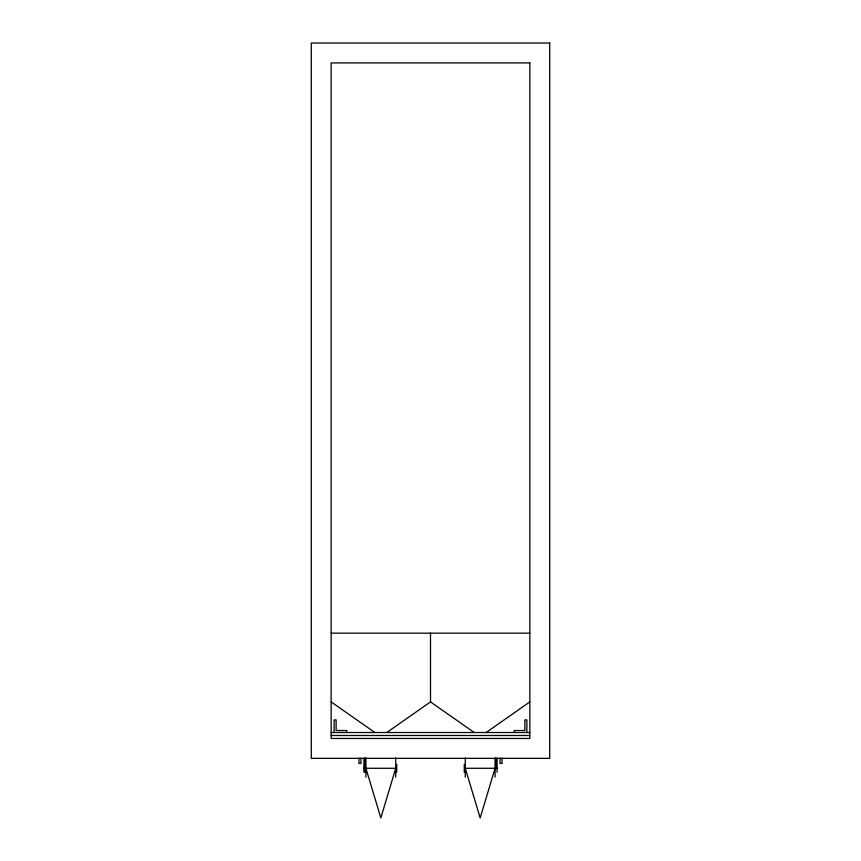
<?xml version="1.0" encoding="UTF-8"?>
<svg xmlns="http://www.w3.org/2000/svg" width="861" height="861" viewBox="0 0 861 861"><rect width="100%" height="100%" fill="white"/><g stroke="black" fill="none" stroke-linecap="round" stroke-linejoin="round"><path stroke-width="1.29" d="M386.783 732.517L430.5 701.909L430.5 633.169M486.131 732.517L529.849 701.909M331.151 633.169L529.849 633.169M331.151 732.517L529.849 732.517M331.151 735.488L529.623 735.488M363.934 768.12L364.935 768.12M496.065 768.12L497.066 768.12M363.934 768.432L364.935 768.432M497.066 768.432L496.065 768.432L496.065 758.121M430.5 701.909L474.217 732.517M331.151 701.909L374.869 732.517M526.867 732.517L526.867 719.893L524.876 719.893L524.876 730.526L514.254 730.526L514.254 732.517M502.028 758.175L502.028 763.47L500.047 763.47L500.047 758.175M497.066 758.121L497.066 772.252M495.075 757.906L495.075 777.16M465.274 757.906L465.274 777.16M464.273 764.31L464.273 772.252M396.727 764.31L396.727 772.252M395.726 757.906L395.726 777.16M365.925 757.906L365.925 777.16M364.935 758.121L364.935 772.252M363.934 758.121L363.934 772.252M360.953 758.175L360.953 763.47L358.972 763.47L358.972 758.175M346.746 732.517L346.746 730.526L336.124 730.526L336.124 719.893L334.133 719.893L334.133 732.517M395.726 768.281L380.831 817.95L365.925 768.281L395.726 768.281M495.075 768.281L480.169 817.95L465.274 768.281L495.075 768.281M549.716 43.05L311.284 43.05L311.284 758.347L549.716 758.347L549.716 43.05M529.849 62.918L331.151 62.918L331.151 738.469L529.849 738.469L529.849 62.918"/></g></svg>
